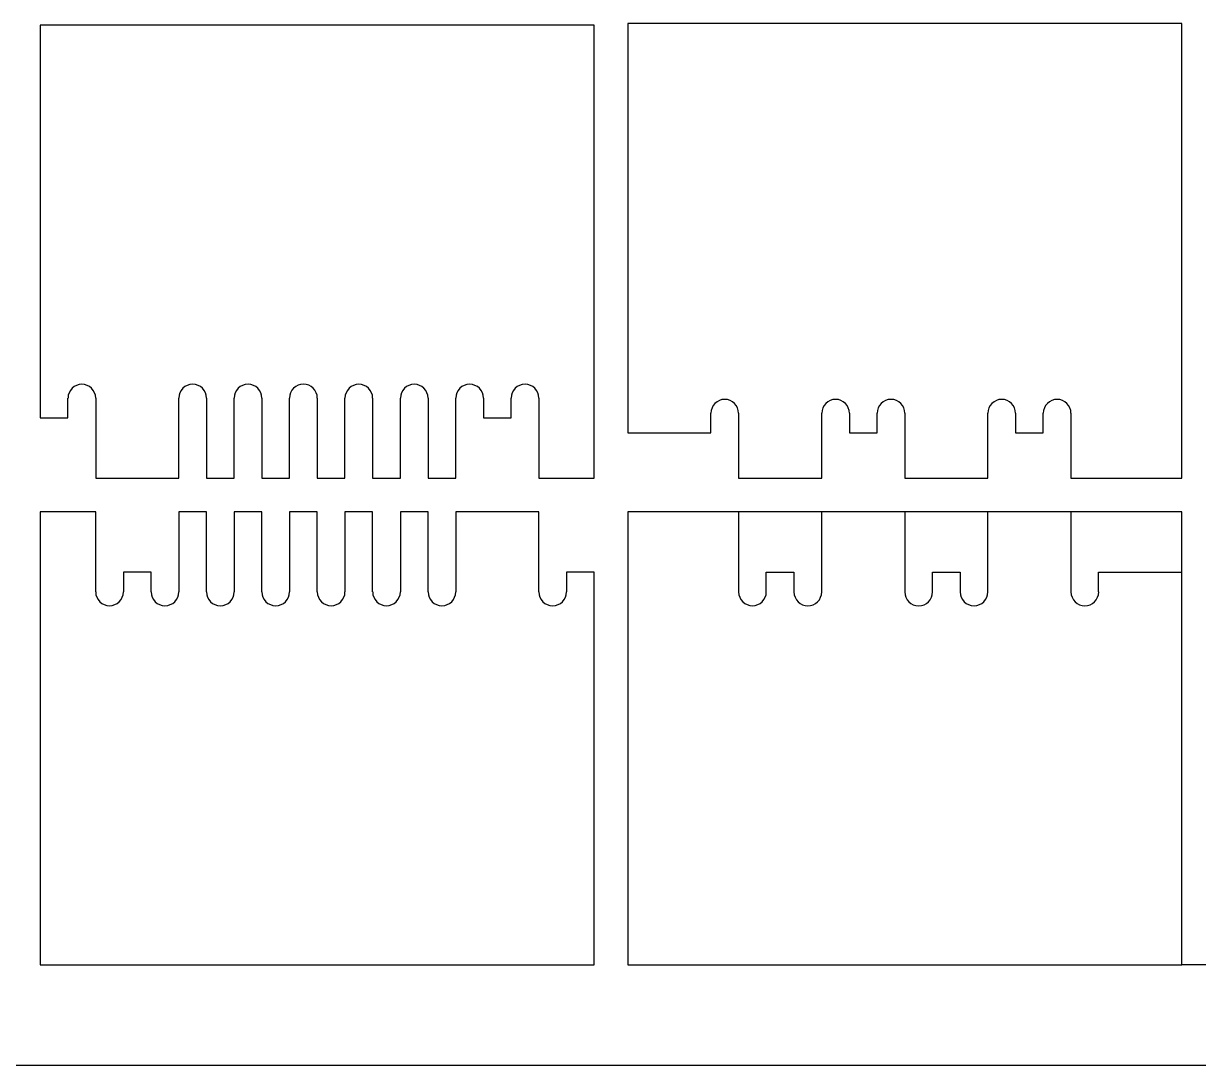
# Model space of a CAD drawing. Extents: x 0 to 1250, y 0 to 2500.
# Drawn here: x 564.9 to 914.9, y 0 to 310.5 of the extents above; entities that cross this region are included whole.
import ezdxf

# ---------------------------------------------------------------- set-up
doc = ezdxf.new("R2010")
doc.units = 0
for name, color, linetype in [('CUT_18_MM', 7, 'CONTINUOUS'), ('ENGRAVE_13_5', 6, 'CONTINUOUS'), ('ENGRAVE_9MM', 3, 'CONTINUOUS'), ('FRAME', 7, 'CONTINUOUS')]:
    doc.layers.add(name, color=color, linetype=linetype)

msp = doc.modelspace()

# ---------------------------------------------------------------- linework, layer by layer
at = {"layer": 'CUT_18_MM', "color": 7, "linetype": 'CONTINUOUS'}
for p, q in [((569.94, 310), (569.94, 193)), ((734.94, 310), (569.94, 310)), ((734.94, 175), (734.94, 310)), ((909.94, 310.5), (744.94, 310.5)), ((744.94, 310.5), (744.94, 188.5)), ((909.94, 175), (909.94, 310.5)), ((578.19, 193), (578.19, 198.88)), ((586.44, 198.88), (586.44, 175)), ((611.19, 175), (611.19, 198.88)), ((619.44, 198.88), (619.44, 175)), ((627.69, 175), (627.69, 198.88)), ((635.94, 198.88), (635.94, 175)), ((644.19, 175), (644.19, 198.88)), ((652.44, 198.88), (652.44, 175)), ((660.69, 175), (660.69, 198.88)), ((668.94, 198.88), (668.94, 175)), ((677.19, 175), (677.19, 198.88)), ((685.44, 198.88), (685.44, 175)), ((693.69, 175), (693.69, 198.88)), ((701.94, 198.88), (701.94, 193)), ((710.19, 193), (710.19, 198.88)), ((718.44, 198.88), (718.44, 175)), ((569.94, 193), (578.19, 193)), ((701.94, 193), (710.19, 193)), ((769.69, 188.5), (769.69, 194.38)), ((769.69, 194.38), (769.69, 194.38)), ((777.94, 194.38), (777.94, 194.38)), ((777.94, 194.38), (777.94, 175)), ((802.69, 175), (802.69, 194.38)), ((802.69, 194.38), (802.69, 194.38)), ((810.94, 194.38), (810.94, 194.38)), ((810.94, 194.38), (810.94, 188.5)), ((819.19, 188.5), (819.19, 194.38)), ((819.19, 194.38), (819.19, 194.38)), ((827.44, 194.38), (827.44, 194.38)), ((827.44, 194.38), (827.44, 175)), ((852.19, 175), (852.19, 194.38)), ((852.19, 194.38), (852.19, 194.38)), ((860.44, 194.38), (860.44, 194.38)), ((860.44, 194.38), (860.44, 188.5)), ((868.69, 188.5), (868.69, 194.38)), ((868.69, 194.38), (868.69, 194.38)), ((876.94, 194.38), (876.94, 194.38)), ((876.94, 194.38), (876.94, 175)), ((744.94, 188.5), (769.69, 188.5)), ((810.94, 188.5), (819.19, 188.5)), ((860.44, 188.5), (868.69, 188.5)), ((586.44, 175), (611.19, 175)), ((619.44, 175), (627.69, 175)), ((635.94, 175), (644.19, 175)), ((652.44, 175), (660.69, 175)), ((668.94, 175), (677.19, 175)), ((685.44, 175), (693.69, 175)), ((718.44, 175), (734.94, 175)), ((777.94, 175), (802.69, 175)), ((827.44, 175), (852.19, 175)), ((876.94, 175), (909.94, 175)), ((586.44, 165), (569.94, 165)), ((569.94, 165), (569.94, 30)), ((586.44, 141.12), (586.44, 165)), ((619.44, 165), (611.19, 165)), ((611.19, 165), (611.19, 141.12)), ((619.44, 141.12), (619.44, 165)), ((635.94, 165), (627.69, 165)), ((627.69, 165), (627.69, 141.12)), ((635.94, 141.12), (635.94, 165)), ((652.44, 165), (644.19, 165)), ((644.19, 165), (644.19, 141.12)), ((652.44, 141.12), (652.44, 165)), ((668.94, 165), (660.69, 165)), ((660.69, 165), (660.69, 141.12)), ((668.94, 141.12), (668.94, 165)), ((685.44, 165), (677.19, 165)), ((677.19, 165), (677.19, 141.12)), ((685.44, 141.12), (685.44, 165)), ((718.44, 165), (693.69, 165)), ((693.69, 165), (693.69, 141.12)), ((718.44, 141.12), (718.44, 165)), ((744.94, 165), (744.94, 30)), ((909.94, 165), (744.94, 165)), ((909.94, 30), (909.94, 165)), ((602.94, 147), (594.69, 147)), ((594.69, 147), (594.69, 141.12)), ((602.94, 141.12), (602.94, 147)), ((734.94, 147), (726.69, 147)), ((726.69, 147), (726.69, 141.12)), ((734.94, 30), (734.94, 147)), ((569.94, 30), (734.94, 30)), ((744.94, 30), (909.94, 30))]:
    msp.add_line(p, q, dxfattribs=at)
for centre, radius, start, end in [((582.32, 198.88), 4.12, 0, 180), ((615.32, 198.88), 4.12, 0, 180), ((631.82, 198.88), 4.12, 0, 180), ((648.32, 198.88), 4.13, 0, 180), ((664.82, 198.88), 4.12, 0, 180), ((681.32, 198.88), 4.12, 0, 180), ((697.82, 198.88), 4.12, 0, 180), ((714.32, 198.88), 4.12, 0, 180), ((773.82, 194.38), 4.12, 0, 180), ((806.82, 194.38), 4.12, 0, 180), ((823.32, 194.38), 4.12, 0, 180), ((856.32, 194.38), 4.12, 0, 180), ((872.82, 194.38), 4.12, 0, 180), ((590.57, 141.12), 4.12, 180, 0), ((607.07, 141.12), 4.12, 180, 0), ((623.57, 141.12), 4.12, 180, 0), ((640.07, 141.12), 4.12, 180, 0), ((656.57, 141.12), 4.12, 180, 0), ((673.07, 141.12), 4.12, 180, 0), ((689.57, 141.12), 4.12, 180, 0), ((722.57, 141.12), 4.12, 180, 0)]:
    msp.add_arc(centre, radius, start, end, dxfattribs=at)
at = {"layer": 'ENGRAVE_13_5', "linetype": 'CONTINUOUS'}
for p, q in [((777.94, 165), (777.94, 141.12)), ((802.69, 165), (777.94, 165)), ((802.69, 141.12), (802.69, 165)), ((827.44, 165), (827.44, 141.12)), ((852.19, 165), (827.44, 165)), ((852.19, 141.12), (852.19, 165)), ((876.94, 165), (876.94, 141.12)), ((909.94, 165), (876.94, 165)), ((909.94, 147), (909.94, 165)), ((786.19, 141.12), (786.19, 147)), ((786.19, 147), (794.44, 147)), ((794.44, 147), (794.44, 141.12)), ((835.69, 141.12), (835.69, 147)), ((835.69, 147), (843.94, 147)), ((843.94, 147), (843.94, 141.12)), ((885.19, 141.12), (885.19, 147)), ((885.19, 147), (909.94, 147)), ((777.94, 141.12), (777.94, 141.12)), ((786.19, 141.12), (786.19, 141.12)), ((794.44, 141.12), (794.44, 141.12)), ((802.69, 141.12), (802.69, 141.12)), ((827.44, 141.12), (827.44, 141.12)), ((835.69, 141.12), (835.69, 141.12)), ((843.94, 141.12), (843.94, 141.12)), ((852.19, 141.12), (852.19, 141.12)), ((876.94, 141.12), (876.94, 141.12)), ((885.19, 141.12), (885.19, 141.12))]:
    msp.add_line(p, q, dxfattribs=at)
for centre, radius in [((782.07, 141.12), 4.12), ((798.57, 141.12), 4.13), ((831.57, 141.12), 4.13), ((848.07, 141.12), 4.12), ((881.07, 141.12), 4.13)]:
    msp.add_arc(centre, radius, 180, 0, dxfattribs=at)
at = {"layer": 'ENGRAVE_9MM', "linetype": 'CONTINUOUS'}
msp.add_line((919.94, 30), (909.94, 30), dxfattribs=at)
at = {"layer": 'FRAME', "linetype": 'CONTINUOUS'}
msp.add_line((1250, 0), (0, 0), dxfattribs=at)

doc.saveas('drawing.dxf')
